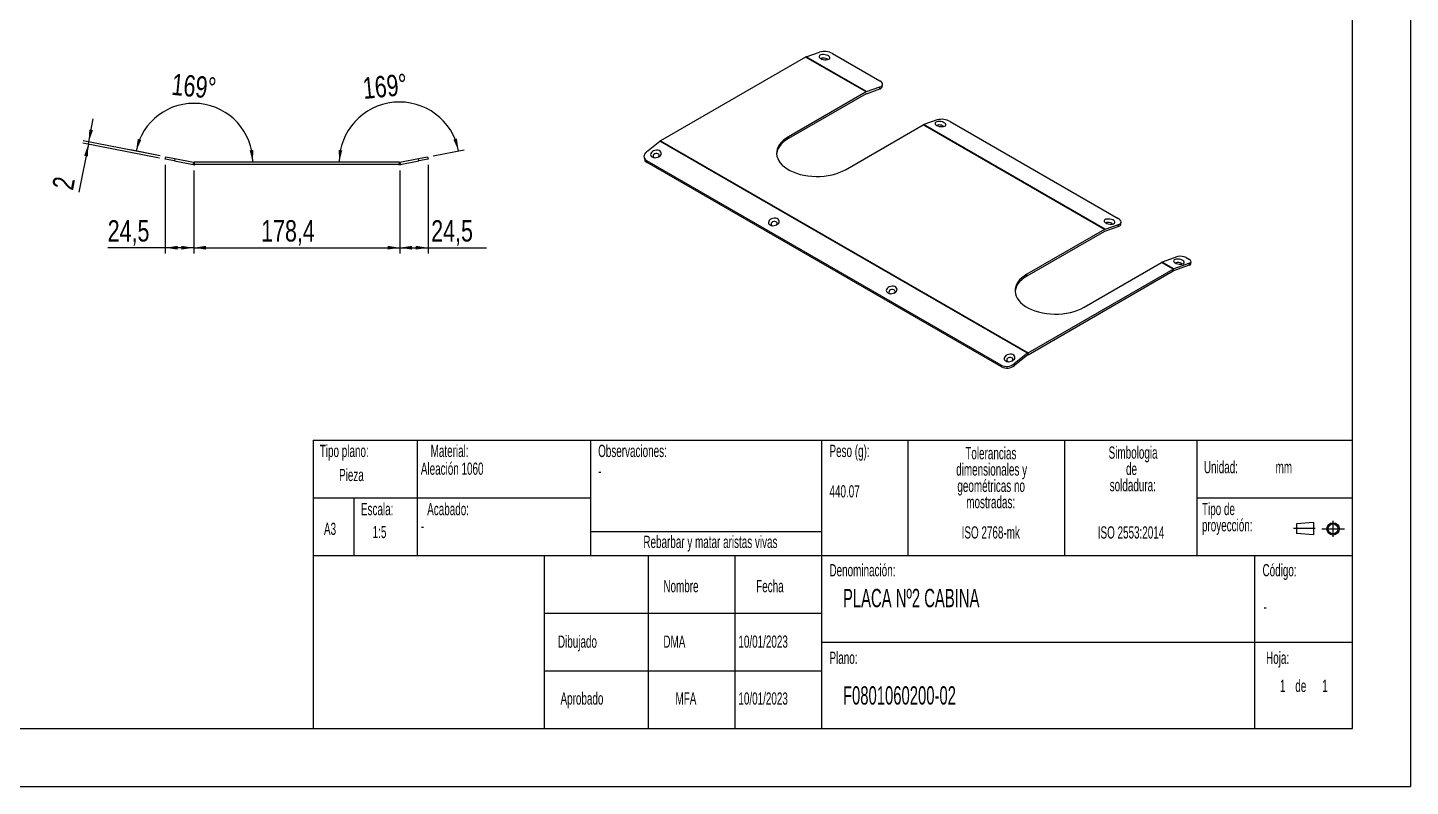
# Model space of a CAD drawing. Extents: x 0 to 791, y 0 to 626.
# Drawn here: x 180.5 to 420, y 0 to 131.5 of the extents above; entities that cross this region are included whole.
import ezdxf

# ---------------------------------------------------------------- set-up
doc = ezdxf.new("R2010")
doc.units = 0
doc.linetypes.add('SLD-CENTRADA-TRAZOS-LARGOS', pattern=[19.05, 15.24, -1.27, 1.27, -1.27])
doc.linetypes.add('SLD-CONTINUA', pattern=[0])
doc.layers.get('0').update_dxf_attribs({"linetype": 'CONTINUOUS'})
doc.layers.add('FORMATO', color=7, linetype='SLD-CONTINUA')
doc.layers.add('SLD-0', color=179, linetype='SLD-CONTINUA')
doc.styles.add('SLDTEXTSTYLE0', font='TXT', dxfattribs={"width": 0.605})
doc.styles.add('SLDTEXTSTYLE1', font='TXT', dxfattribs={"width": 0.75})
doc.styles.add('SLDTEXTSTYLE2', font='TXT', dxfattribs={"width": 0.666667})
doc.dimstyles.new('SLDDIMSTYLE4', dxfattribs={"dimtxt": 3.704167, "dimasz": 2.116667, "dimexe": 0, "dimexo": 0.0625, "dimgap": 0.926042, "dimtad": 1, "dimdec": 1, "dimlfac": 5, "dimrnd": 1e-09, "dimzin": 12, "dimdsep": 46, "dimtxsty": 'SLDTEXTSTYLE1', "dimblk1": 'NONE', "dimblk2": 'NONE', "dimsah": 1, "dimcen": 0, "dimadec": 0, "dimazin": 0, "dimtfac": 1, "dimtdec": 1, "dimtofl": 0, "dimtmove": 0, "dimatfit": 3, "dimldrblk": 'NONE', "dimfxl": 1, "dimtolj": 1, "dimtzin": 12, "dimarcsym": 0})
doc.dimstyles.new('SLDDIMSTYLE5', dxfattribs={"dimtxt": 3.704167, "dimasz": 2.116667, "dimexe": 0, "dimexo": 0.0625, "dimgap": 0.926042, "dimtad": 1, "dimdec": 1, "dimlfac": 5, "dimrnd": 1e-09, "dimzin": 12, "dimdsep": 46, "dimtxsty": 'SLDTEXTSTYLE1', "dimblk1": 'NONE', "dimblk2": 'NONE', "dimsah": 1, "dimcen": 0, "dimadec": 0, "dimazin": 0, "dimtfac": 1, "dimtdec": 1, "dimtofl": 0, "dimtmove": 0, "dimatfit": 3, "dimldrblk": 'NONE', "dimfxl": 1, "dimtolj": 1, "dimtzin": 12, "dimarcsym": 0})
doc.dimstyles.new('SLDDIMSTYLE6', dxfattribs={"dimtxt": 3.704167, "dimasz": 2.116667, "dimexe": 0, "dimexo": 0.0625, "dimgap": 0.926042, "dimtad": 1, "dimdec": 1, "dimlfac": 5, "dimrnd": 1e-09, "dimzin": 12, "dimdsep": 46, "dimtxsty": 'SLDTEXTSTYLE1', "dimsah": 1, "dimcen": 0.09, "dimadec": 0, "dimazin": 0, "dimtfac": 1, "dimtdec": 1, "dimtmove": 0, "dimatfit": 0, "dimfxl": 1, "dimtolj": 1, "dimtzin": 12, "dimarcsym": 0})
doc.dimstyles.new('SLDDIMSTYLE7', dxfattribs={"dimtxt": 3.704167, "dimasz": 2.116667, "dimexe": 0, "dimexo": 0.0625, "dimgap": 0.926042, "dimtad": 1, "dimdec": 1, "dimlfac": 5, "dimrnd": 1e-09, "dimzin": 12, "dimdsep": 46, "dimtxsty": 'SLDTEXTSTYLE1', "dimsah": 1, "dimcen": 0.09, "dimadec": 0, "dimazin": 0, "dimtfac": 1, "dimtdec": 1, "dimtofl": 0, "dimtmove": 0, "dimatfit": 3, "dimfxl": 1, "dimtolj": 1, "dimtzin": 12, "dimarcsym": 0})
doc.dimstyles.new('SLDDIMSTYLE8', dxfattribs={"dimtxt": 3.704167, "dimasz": 2.116667, "dimexe": 0, "dimexo": 0.0625, "dimgap": 0.926042, "dimtad": 1, "dimdec": 4, "dimlfac": 5, "dimzin": 12, "dimdsep": 46, "dimtxsty": 'SLDTEXTSTYLE1', "dimsah": 1, "dimcen": 0.09, "dimadec": 0, "dimazin": 0, "dimtfac": 1, "dimtofl": 0, "dimtmove": 0, "dimatfit": 3, "dimfxl": 1, "dimtolj": 1, "dimtzin": 12, "dimarcsym": 0})

# ---------------------------------------------------------------- blocks, each defined once
blk = doc.blocks.new('BLOQUE3')
at = {"color": 7, "linetype": 'SLD-CENTRADA-TRAZOS-LARGOS'}
for p, q in [((397.92, 130.06), (394.8, 130.06)), ((398.88, 130.02), (402.16, 130.02)), ((400.52, 128.85), (400.52, 131.19))]:
    blk.add_line(p, q, dxfattribs=at)
at = {"color": 7, "linetype": 'SLD-CONTINUA'}
for p, q in [((397.68, 130.95), (395.23, 130.77)), ((395.23, 130.77), (395.23, 129.34)), ((397.68, 130.95), (397.68, 129.16)), ((397.68, 129.16), (395.23, 129.34))]:
    blk.add_line(p, q, dxfattribs=at)
for radius in [0.892, 0.713]:
    blk.add_circle((400.52, 130.02), radius, dxfattribs=at)
blk = doc.blocks.new('SW_NOTE_0')
at = {"layer": 'SLD-0', "color": 0, "attachment_point": 2, "style": 'SLDTEXTSTYLE0'}
for s, insert, char_height in [('Tolerancias', (7.41, 2.73), 2.1167), ('dimensionales y', (7.54, -0.09), 2.1167), ('geométricas no', (7.46, -2.92), 2.1167), ('mostradas:', (7.38, -5.74), 2.117)]:
    blk.add_mtext(s, dxfattribs=dict(at, insert=insert, char_height=char_height))
blk = doc.blocks.new('SW_NOTE_0_1')
at = {"layer": 'SLD-0', "color": 0, "attachment_point": 1, "style": 'SLDTEXTSTYLE0'}
for s, insert, char_height in [('Tipo de', (0, 2.73), 2.117), ('proyección:', (0, -0.09), 2.1167)]:
    blk.add_mtext(s, dxfattribs=dict(at, insert=insert, char_height=char_height))
blk = doc.blocks.new('SW_NOTE_0_2')
at = {"layer": 'SLD-0', "color": 0, "char_height": 2.117, "attachment_point": 2, "style": 'SLDTEXTSTYLE0'}
for s, insert in [('Simbologia', (7.11, 2.73)), ('de', (6.84, -0.09)), ('soldadura:', (7.06, -2.92))]:
    blk.add_mtext(s, dxfattribs=dict(at, insert=insert))
blk = doc.blocks.new('SW_NOTE_0_4')
at = {"layer": 'SLD-0', "color": 0, "attachment_point": 2, "style": 'SLDTEXTSTYLE0'}
for s, insert, char_height in [('Tolerancias', (7.41, 2.73), 2.1167), ('dimensionales y', (7.54, -0.09), 2.1167), ('geométricas no', (7.46, -2.92), 2.1167), ('mostradas:', (7.38, -5.74), 2.117)]:
    blk.add_mtext(s, dxfattribs=dict(at, insert=insert, char_height=char_height))
blk = doc.blocks.new('SW_NOTE_0_5')
at = {"layer": 'SLD-0', "color": 0, "attachment_point": 1, "style": 'SLDTEXTSTYLE0'}
for s, insert, char_height in [('Tipo de', (0, 2.73), 2.117), ('proyección:', (0, -0.09), 2.1167)]:
    blk.add_mtext(s, dxfattribs=dict(at, insert=insert, char_height=char_height))
blk = doc.blocks.new('SW_NOTE_0_6')
at = {"layer": 'SLD-0', "color": 0, "char_height": 2.117, "attachment_point": 2, "style": 'SLDTEXTSTYLE0'}
for s, insert in [('Simbologia', (7.11, 2.73)), ('de', (6.84, -0.09)), ('soldadura:', (7.06, -2.92))]:
    blk.add_mtext(s, dxfattribs=dict(at, insert=insert))
blk = doc.blocks.new('_D_24')
at = {"layer": 'FORMATO', "color": 7, "transparency": 16777216, "char_height": 3.704, "attachment_point": 1, "rotation": 325.1697}
for s, insert, style in [('R5', (287.41, 256.38), 'SLDTEXTSTYLE1'), ('x 2', (293.25, 252.31), 'SLDTEXTSTYLE2')]:
    blk.add_mtext(s, dxfattribs=dict(at, insert=insert, style=style))
blk = doc.blocks.new('_NONE')
blk = doc.blocks.new('_D_25')
at = {"layer": 'FORMATO', "color": 7, "transparency": 16777216, "char_height": 3.704, "attachment_point": 1, "rotation": 40.721}
for s, insert, style in [('x 6', (294.28, 142.66), 'SLDTEXTSTYLE2'), ('R8', (288.88, 138.01), 'SLDTEXTSTYLE1')]:
    blk.add_mtext(s, dxfattribs=dict(at, insert=insert, style=style))
blk = doc.blocks.new('_D_27')
at = {"layer": 'FORMATO', "color": 7, "transparency": 16777216}
for p, q in [((204.38, 107.69), (204.38, 92.33)), ((209.29, 106.74), (209.29, 92.33)), ((204.38, 93.33), (194.4, 93.33)), ((209.29, 93.33), (204.38, 93.33))]:
    blk.add_line(p, q, dxfattribs=at)
for points in [[(204.38, 93.33), (206.5, 93.01), (206.5, 93.66)], [(209.29, 93.33), (207.17, 93.66), (207.17, 93.01)]]:
    blk.add_solid(points, dxfattribs=at)
at = {"layer": 'FORMATO', "color": 7, "transparency": 16777216, "insert": (194.4, 98.11), "char_height": 3.704, "attachment_point": 1, "style": 'SLDTEXTSTYLE1'}
blk.add_mtext('24,5', dxfattribs=at)
blk = doc.blocks.new('_D_28')
at = {"layer": 'FORMATO', "transparency": 16777216}
for p, q in [((209.29, 106.74), (209.29, 92.33)), ((244.97, 106.74), (244.97, 92.33)), ((209.29, 93.33), (244.97, 93.33))]:
    blk.add_line(p, q, dxfattribs=at)
for points in [[(209.29, 93.33), (211.4, 93.01), (211.4, 93.66)], [(244.97, 93.33), (242.86, 93.66), (242.86, 93.01)]]:
    blk.add_solid(points, dxfattribs=at)
at = {"layer": 'FORMATO', "transparency": 16777216, "insert": (220.97, 98.11), "char_height": 3.704, "attachment_point": 1, "style": 'SLDTEXTSTYLE1'}
blk.add_mtext('178,4', dxfattribs=at)
blk = doc.blocks.new('_D_29')
at = {"layer": 'FORMATO', "color": 7, "transparency": 16777216}
for p, q in [((244.97, 106.74), (244.97, 92.33)), ((249.88, 107.69), (249.88, 92.33)), ((244.97, 93.33), (249.88, 93.33)), ((249.88, 93.33), (260.01, 93.33))]:
    blk.add_line(p, q, dxfattribs=at)
for points in [[(244.97, 93.33), (247.09, 93.01), (247.09, 93.66)], [(249.88, 93.33), (247.76, 93.66), (247.76, 93.01)]]:
    blk.add_solid(points, dxfattribs=at)
at = {"layer": 'FORMATO', "color": 7, "transparency": 16777216, "insert": (250.43, 98.11), "char_height": 3.704, "attachment_point": 1, "style": 'SLDTEXTSTYLE1'}
blk.add_mtext('24,5', dxfattribs=at)
blk = doc.blocks.new('_D_30')
at = {"layer": 'FORMATO', "color": 7, "transparency": 16777216}
for p, q in [((191.12, 111.67), (191.9, 115.67)), ((191.05, 111.28), (189.43, 102.94)), ((203.4, 108.88), (190.07, 111.47)), ((203.47, 109.27), (190.14, 111.86)), ((191.05, 111.28), (191.12, 111.67))]:
    blk.add_line(p, q, dxfattribs=at)
for points in [[(191.12, 111.67), (191.85, 113.69), (191.21, 113.81)], [(191.05, 111.28), (190.32, 109.27), (190.96, 109.14)]]:
    blk.add_solid(points, dxfattribs=at)
at = {"layer": 'FORMATO', "color": 7, "transparency": 16777216, "insert": (184.74, 103.85), "char_height": 3.7, "attachment_point": 1, "rotation": 79, "style": 'SLDTEXTSTYLE1'}
blk.add_mtext('2', dxfattribs=at)
blk = doc.blocks.new('_D_31')
at = {"layer": 'FORMATO', "color": 7, "transparency": 16777216}
blk.add_line((203.47, 109.27), (198.33, 110.27), dxfattribs=at)
blk.add_arc((209.33, 108.14), 10.21, 0, 169, dxfattribs=at)
for points in [[(199.31, 110.08), (200.23, 112.01), (199.61, 112.2)], [(219.53, 108.14), (219.64, 110.27), (218.99, 110.21)]]:
    blk.add_solid(points, dxfattribs=at)
at = {"layer": 'FORMATO', "color": 7, "transparency": 16777216, "insert": (205.69, 123.53), "char_height": 3.704, "attachment_point": 1, "rotation": 354.5, "style": 'SLDTEXTSTYLE1'}
blk.add_mtext('169°', dxfattribs=at)
blk = doc.blocks.new('_D_32')
at = {"layer": 'FORMATO', "color": 7, "transparency": 16777216}
blk.add_line((250.79, 109.27), (256.16, 110.32), dxfattribs=at)
blk.add_arc((244.93, 108.14), 10.44, 11, 180, dxfattribs=at)
for points in [[(234.5, 108.14), (235.03, 110.21), (234.39, 110.27)], [(255.18, 110.13), (254.88, 112.25), (254.26, 112.06)]]:
    blk.add_solid(points, dxfattribs=at)
at = {"layer": 'FORMATO', "color": 7, "transparency": 16777216, "insert": (238.41, 122.79), "char_height": 3.704, "attachment_point": 1, "rotation": 5.5, "style": 'SLDTEXTSTYLE1'}
blk.add_mtext('169°', dxfattribs=at)

msp = doc.modelspace()

# ---------------------------------------------------------------- linework, layer by layer
at = {"color": 7, "linetype": 'SLD-CONTINUA'}
for p, q in [((420, 297), (420, 0)), ((410, 10), (410, 287)), ((315.377546, 126.421187), (317.684069, 127.234984)), ((319.926024, 126.973699), (328.128463, 122.238532)), ((315.269608, 126.370877), (290.145896, 111.867267)), ((325.734788, 120.329457), (315.269608, 126.370877)), ((325.842726, 120.379767), (315.377546, 126.421187)), ((325.734788, 120.329457), (312.29976, 112.57358)), ((325.734788, 120.002841), (312.29976, 112.246964)), ((325.788757, 120.027995), (328.095281, 120.841793)), ((325.842726, 120.379767), (328.14925, 121.193564)), ((328.095281, 120.841793), (328.14925, 121.193564)), ((328.545405, 121.252286), (328.599374, 121.604057)), ((338.048744, 115.478708), (335.742221, 114.66491)), ((340.2907, 115.217423), (369.423499, 98.399415)), ((312.29976, 112.246964), (312.29976, 112.57358)), ((322.199255, 106.858723), (335.634283, 114.6146)), ((367.029824, 96.49034), (335.634283, 114.6146)), ((367.137762, 96.54065), (335.742221, 114.66491)), ((287.731435, 109.943697), (290.037958, 111.792954)), ((353.677568, 75.054589), (290.037958, 111.792954)), ((290.145896, 111.867267), (353.785506, 75.128902)), ((204.379762, 108.689429), (204.456085, 109.08208)), ((205.950365, 108.384134), (204.379762, 108.689429)), ((204.456085, 109.08208), (206.026689, 108.776785)), ((206.026689, 108.776785), (205.950365, 108.384134)), ((205.950365, 108.384134), (209.212282, 107.750082)), ((206.026689, 108.776785), (209.288605, 108.142733)), ((209.288605, 108.142733), (209.212282, 107.750082)), ((209.364929, 108.135384), (209.364929, 107.735384)), ((244.895223, 108.135384), (209.364929, 108.135384)), ((244.895223, 108.135384), (244.895223, 107.735384)), ((244.971547, 108.142733), (248.233463, 108.776785)), ((244.971547, 108.142733), (245.04787, 107.750082)), ((245.04787, 107.750082), (248.309787, 108.384134)), ((248.233463, 108.776785), (249.804067, 109.08208)), ((248.309787, 108.384134), (248.233463, 108.776785)), ((249.88039, 108.689429), (248.309787, 108.384134)), ((249.804067, 109.08208), (249.88039, 108.689429)), ((287.289911, 108.997309), (287.34388, 108.707849)), ((349.12909, 72.968046), (287.752221, 108.400158)), ((287.752221, 108.400158), (287.80619, 108.110698)), ((349.183059, 72.678586), (287.80619, 108.110698)), ((289.029132, 108.99368), (289.18803, 108.935219)), ((244.895223, 107.735384), (209.364929, 107.735384)), ((309.440948, 97.21019), (309.599846, 97.151729)), ((367.029824, 96.49034), (353.594796, 88.734463)), ((367.029824, 96.163724), (353.594796, 88.407847)), ((367.083793, 96.188879), (369.390317, 97.002676)), ((367.137762, 96.54065), (369.444286, 97.354448)), ((369.390317, 97.002676), (369.444286, 97.354448)), ((369.840441, 97.413169), (369.89441, 97.76494)), ((379.76025, 91.786531), (377.037257, 90.825793)), ((381.161472, 91.623228), (381.727157, 91.296665)), ((353.594796, 88.407847), (353.594796, 88.734463)), ((353.785506, 75.128902), (378.909218, 89.632512)), ((353.785506, 74.802285), (378.909218, 89.305896)), ((363.494291, 83.019606), (376.929319, 90.775483)), ((378.909218, 89.632512), (376.929319, 90.775483)), ((379.017156, 89.682821), (377.037257, 90.825793)), ((378.909218, 89.305896), (378.909218, 89.632512)), ((381.68618, 90.291789), (378.963187, 89.33105)), ((378.963187, 89.33105), (379.017156, 89.682821)), ((381.740149, 90.64356), (379.017156, 89.682821)), ((381.68618, 90.291789), (381.740149, 90.64356)), ((381.967508, 90.548347), (382.021477, 90.900118)), ((329.852764, 85.4267), (330.011662, 85.368238)), ((353.677568, 75.054589), (351.371045, 73.205332)), ((353.731537, 74.765129), (351.425014, 72.915872)), ((353.731537, 74.765129), (353.677568, 75.054589)), ((353.785506, 74.802285), (353.785506, 75.128902)), ((349.183059, 72.678586), (349.12909, 72.968046)), ((350.26458, 73.643209), (350.423477, 73.584748)), ((351.371045, 73.205332), (351.425014, 72.915872)), ((230, 60), (410, 60)), ((230, 60), (230, 10)), ((20, 10), (410, 10)), ((7.530618, 0), (420, 0))]:
    msp.add_line(p, q, dxfattribs=at)
at = {"color": 7, "linetype": 'SLD-CONTINUA', "flags": 128}
for points in [[(317.887924, 126.12307), (318.091448, 126.028082), (318.328268, 125.957213), (318.58082, 125.915718), (318.830374, 125.906674), (319.058422, 125.930754), (319.248049, 125.986169), (319.385193, 126.068812), (319.459682, 126.172551), (319.465991, 126.289695), (319.403653, 126.411554), (319.277291, 126.529091), (319.096276, 126.633588), (318.874034, 126.717296), (318.627048, 126.774007), (318.373634, 126.799513), (318.132588, 126.791925), (317.921787, 126.751804), (317.756866, 126.682126), (317.650054, 126.588059), (317.609276, 126.476579), (317.637553, 126.355954), (317.732791, 126.235131), (317.887924, 126.12307)], [(317.953461, 126.087937), (317.955829, 126.097716), (318.016587, 126.17733), (318.140799, 126.233198), (318.311689, 126.257774), (318.506178, 126.24774), (318.697999, 126.20445), (318.861246, 126.133752)], [(318.861246, 126.133752), (318.97387, 126.045193), (319.020663, 125.950734), (319.020784, 125.924187)], [(328.14925, 121.193564), (328.344175, 121.282559), (328.488131, 121.393232), (328.575587, 121.521331), (328.60318, 121.661934), (328.569852, 121.809637), (328.476882, 121.958764), (328.327843, 122.103585), (328.128463, 122.238532)], [(337.969756, 114.530075), (338.17328, 114.435087), (338.4101, 114.364218), (338.662653, 114.322723), (338.912207, 114.313679), (339.140254, 114.337758), (339.329882, 114.393174), (339.467026, 114.475816), (339.541514, 114.579556), (339.547824, 114.6967), (339.485486, 114.818559), (339.359123, 114.936095), (339.178109, 115.040593), (338.955867, 115.124301), (338.70888, 115.181011), (338.455467, 115.206518), (338.214421, 115.19893), (338.00362, 115.158809), (337.838698, 115.089131), (337.731887, 114.995063), (337.691108, 114.883583), (337.719386, 114.762959), (337.814623, 114.642136), (337.969756, 114.530075)], [(312.29976, 112.57358), (311.824397, 112.269838), (311.404704, 111.939892), (311.044987, 111.587127), (310.748936, 111.215164), (310.51959, 110.827819), (310.359302, 110.429066), (310.269717, 110.022998), (310.251754, 109.613782), (310.305597, 109.205616), (310.430694, 108.802688), (310.625761, 108.409134), (310.888798, 108.028992), (311.217103, 107.666162), (311.607309, 107.324368), (312.055412, 107.007117), (312.556813, 106.717664), (313.106368, 106.45898), (313.698437, 106.233719), (314.326944, 106.044192), (314.985441, 105.892345), (315.667171, 105.779735), (316.365137, 105.707518), (317.072178, 105.676434), (317.781039, 105.686804), (318.484445, 105.738521), (319.17518, 105.831053), (319.846154, 105.963452), (320.490484, 106.134358), (321.101556, 106.342019), (321.673101, 106.584302), (322.199255, 106.858723)], [(338.035293, 114.494941), (338.037662, 114.504721), (338.09842, 114.584335), (338.222631, 114.640202), (338.393521, 114.664779), (338.58801, 114.654745), (338.779832, 114.611455), (338.943078, 114.540757)], [(338.943078, 114.540757), (339.055703, 114.452198), (339.102495, 114.357739), (339.102616, 114.331192)], [(288.697517, 109.060537), (288.901041, 108.976412), (289.137861, 108.937322), (289.390414, 108.946169), (289.639968, 109.002294), (289.868015, 109.101537), (290.057642, 109.236536), (290.194786, 109.397279), (290.269275, 109.571845), (290.275584, 109.747286), (290.213246, 109.910592), (290.086884, 110.04965), (289.905869, 110.154148), (289.683627, 110.216334), (289.436641, 110.231598), (289.183227, 110.198807), (288.942182, 110.120392), (288.731381, 110.00217), (288.566459, 109.852909), (288.459648, 109.683679), (288.418869, 109.50703), (288.447147, 109.336063), (288.542384, 109.18346), (288.697517, 109.060537)], [(312.29976, 112.246964), (311.824397, 111.943222), (311.404704, 111.613276), (311.044987, 111.260511), (310.748936, 110.888548), (310.51959, 110.501202), (310.359302, 110.10245), (310.269717, 109.696382), (310.255226, 109.552843)], [(287.731435, 109.943697), (287.53651, 109.757436), (287.392553, 109.553235), (287.305098, 109.338939), (287.277504, 109.122784), (287.310833, 108.913077), (287.403803, 108.717877), (287.552841, 108.544686), (287.752221, 108.400158)], [(289.734734, 109.03715), (289.749579, 109.046977), (289.873791, 109.164419), (289.934548, 109.299388), (289.923646, 109.433655), (289.842557, 109.549088), (289.702232, 109.630096), (289.521623, 109.665738), (289.325122, 109.651202), (289.139268, 109.588449), (288.989161, 109.485956), (288.895075, 109.357565), (288.869715, 109.220615), (288.916507, 109.093602), (289.029132, 108.99368), (289.029132, 108.99368)], [(309.109333, 97.277047), (309.312857, 97.192921), (309.549677, 97.153832), (309.802229, 97.162678), (310.051783, 97.218804), (310.279831, 97.318047), (310.469458, 97.453045), (310.606602, 97.613789), (310.681091, 97.788354), (310.6874, 97.963796), (310.625062, 98.127102), (310.4987, 98.26616), (310.317685, 98.370657), (310.095443, 98.432844), (309.848457, 98.448108), (309.595043, 98.415316), (309.353997, 98.336902), (309.143196, 98.21868), (308.978275, 98.069419), (308.871464, 97.900188), (308.830685, 97.723539), (308.858962, 97.552573), (308.9542, 97.39997), (309.109333, 97.277047)], [(367.243977, 97.630427), (367.447501, 97.535439), (367.684321, 97.46457), (367.936874, 97.423075), (368.186428, 97.414031), (368.414475, 97.43811), (368.604102, 97.493526), (368.741246, 97.576168), (368.815735, 97.679908), (368.822044, 97.797052), (368.759706, 97.918911), (368.633344, 98.036447), (368.452329, 98.140945), (368.230087, 98.224653), (367.983101, 98.281363), (367.729687, 98.30687), (367.488642, 98.299282), (367.277841, 98.259161), (367.112919, 98.189483), (367.006108, 98.095415), (366.965329, 97.983936), (366.993607, 97.863311), (367.088844, 97.742488), (367.243977, 97.630427)], [(369.444286, 97.354448), (369.639211, 97.443442), (369.783167, 97.554115), (369.870623, 97.682215), (369.898216, 97.822818), (369.864888, 97.970521), (369.771918, 98.119648), (369.622879, 98.264468), (369.423499, 98.399415)], [(310.14655, 97.25366), (310.161395, 97.263486), (310.285606, 97.380928), (310.346364, 97.515897), (310.335462, 97.650165), (310.254373, 97.765597), (310.114048, 97.846605), (309.933439, 97.882248), (309.736938, 97.867711), (309.551084, 97.804959), (309.400977, 97.702466), (309.306891, 97.574074), (309.281531, 97.437124), (309.328323, 97.310112), (309.440948, 97.21019), (309.440948, 97.21019)], [(367.309514, 97.595293), (367.311883, 97.605073), (367.37264, 97.684687), (367.496852, 97.740555), (367.667742, 97.765131), (367.862231, 97.755097), (368.054052, 97.711807), (368.217299, 97.641109)], [(368.217299, 97.641109), (368.329924, 97.55255), (368.376716, 97.458091), (368.376837, 97.431544)], [(379.264793, 90.690958), (379.468316, 90.59597), (379.705137, 90.525101), (379.957689, 90.483606), (380.207243, 90.474562), (380.43529, 90.498641), (380.624918, 90.554057), (380.762062, 90.6367), (380.83655, 90.740439), (380.84286, 90.857583), (380.780522, 90.979442), (380.654159, 91.096978), (380.473145, 91.201476), (380.250903, 91.285184), (380.003916, 91.341895), (379.750503, 91.367401), (379.509457, 91.359813), (379.298656, 91.319692), (379.133734, 91.250014), (379.026923, 91.155947), (378.986144, 91.044467), (379.014422, 90.923842), (379.109659, 90.803019), (379.264793, 90.690958)], [(381.740149, 90.64356), (381.861977, 90.699181), (381.95195, 90.768352), (382.006609, 90.848414), (382.023855, 90.936291), (382.003025, 91.028606), (381.944919, 91.12181), (381.85177, 91.212323), (381.727157, 91.296665)], [(353.594796, 88.734463), (353.119434, 88.430721), (352.69974, 88.100775), (352.340023, 87.748011), (352.043972, 87.376047), (351.814626, 86.988702), (351.654338, 86.589949), (351.564753, 86.183881), (351.54679, 85.774665), (351.600633, 85.366499), (351.72573, 84.963571), (351.920797, 84.570017), (352.183834, 84.189875), (352.512139, 83.827045), (352.902345, 83.485251), (353.350448, 83.168), (353.851849, 82.878547), (354.401404, 82.619863), (354.993473, 82.394602), (355.62198, 82.205075), (356.280477, 82.053228), (356.962207, 81.940618), (357.660173, 81.868401), (358.367214, 81.837318), (359.076075, 81.847687), (359.779481, 81.899404), (360.470216, 81.991936), (361.14119, 82.124335), (361.78552, 82.295241), (362.396592, 82.502902), (362.968137, 82.745186), (363.494291, 83.019606)], [(379.330329, 90.655824), (379.332698, 90.665604), (379.393456, 90.745218), (379.517667, 90.801086), (379.688557, 90.825662), (379.883047, 90.815628), (380.074868, 90.772338), (380.238114, 90.70164)], [(380.238114, 90.70164), (380.350739, 90.613081), (380.397531, 90.518622), (380.397652, 90.492075)], [(329.521149, 85.493556), (329.724673, 85.409431), (329.961493, 85.370342), (330.214045, 85.379188), (330.463599, 85.435314), (330.691646, 85.534556), (330.881274, 85.669555), (331.018418, 85.830298), (331.092907, 86.004864), (331.099216, 86.180305), (331.036878, 86.343611), (330.910516, 86.48267), (330.729501, 86.587167), (330.507259, 86.649354), (330.260272, 86.664617), (330.006859, 86.631826), (329.765813, 86.553411), (329.555012, 86.43519), (329.39009, 86.285928), (329.283279, 86.116698), (329.2425, 85.940049), (329.270778, 85.769083), (329.366015, 85.616479), (329.521149, 85.493556)], [(353.594796, 88.407847), (353.119434, 88.104105), (352.69974, 87.774159), (352.340023, 87.421394), (352.043972, 87.049431), (351.814626, 86.662086), (351.654338, 86.263333), (351.564753, 85.857265), (351.550262, 85.713727)], [(330.558366, 85.470169), (330.573211, 85.479996), (330.697422, 85.597438), (330.75818, 85.732407), (330.747278, 85.866674), (330.666189, 85.982107), (330.525864, 86.063115), (330.345255, 86.098757), (330.148754, 86.084221), (329.9629, 86.021469), (329.812793, 85.918976), (329.718706, 85.790584), (329.693347, 85.653634), (329.740139, 85.526621), (329.852764, 85.4267), (329.852764, 85.4267)], [(349.932964, 73.710066), (350.136488, 73.62594), (350.373308, 73.586851), (350.625861, 73.595698), (350.875415, 73.651823), (351.103462, 73.751066), (351.29309, 73.886065), (351.430233, 74.046808), (351.504722, 74.221373), (351.511032, 74.396815), (351.448694, 74.560121), (351.322331, 74.699179), (351.141317, 74.803677), (350.919075, 74.865863), (350.672088, 74.881127), (350.418675, 74.848335), (350.177629, 74.769921), (349.966828, 74.651699), (349.801906, 74.502438), (349.695095, 74.333207), (349.654316, 74.156558), (349.682594, 73.985592), (349.777831, 73.832989), (349.932964, 73.710066)], [(350.970181, 73.686679), (350.985026, 73.696505), (351.109238, 73.813947), (351.169996, 73.948916), (351.159094, 74.083184), (351.078004, 74.198617), (350.937679, 74.279624), (350.75707, 74.315267), (350.56057, 74.300731), (350.374715, 74.237978), (350.224609, 74.135485), (350.130522, 74.007094), (350.105162, 73.870144), (350.151955, 73.743131), (350.26458, 73.643209), (350.26458, 73.643209)]]:
    msp.add_lwpolyline(points, dxfattribs=at)
at = {"color": 7, "linetype": 'SLD-CONTINUA'}
for centre, radius, start, end in [((318.481986, 124.332323), 3.010334, 61.33460897, 105.37047581), ((315.596314, 125.810881), 0.64833, 109.72054023, 120.25959925), ((326.061494, 119.769461), 0.64833, 109.72054023, 120.25959925), ((325.898141, 119.722843), 0.324165, 109.72054023, 120.25959925), ((327.982515, 121.417484), 0.586631, 281.08267396, 343.64397665), ((338.846662, 112.576046), 3.010334, 61.33460897, 105.37047581), ((335.960989, 114.054604), 0.64833, 109.72054023, 120.25959925), ((290.58013, 111.121006), 0.863403, 120.19427328, 128.89889728), ((209.364929, 108.535384), 0.4, 259, 270), ((244.895223, 108.535384), 0.4, 270, 281), ((288.205854, 108.89765), 0.882623, 192.41797535, 243.0756637), ((209.364929, 108.535384), 0.8, 259, 270), ((244.895223, 108.535384), 0.8, 270, 281), ((367.35653, 95.930344), 0.64833, 109.72054023, 120.25959925), ((367.193177, 95.883726), 0.324165, 109.72054023, 120.25959925), ((369.277551, 97.578367), 0.586631, 281.08267396, 343.64397665), ((380.258948, 89.972368), 1.881459, 61.33460897, 105.37047581), ((377.256025, 90.215487), 0.64833, 109.72054023, 120.25959925), ((379.235924, 89.072516), 0.64833, 109.72054023, 120.25959925), ((379.072571, 89.025898), 0.324165, 109.72054023, 120.25959925), ((381.615701, 90.651596), 0.366644, 281.08267396, 343.64397665), ((354.21974, 74.382641), 0.863403, 120.19427328, 128.89889728), ((354.002623, 74.429155), 0.431701, 120.19427328, 128.89889728), ((350.060234, 74.880305), 2.126914, 244.03697998, 308.04625403), ((350.114203, 74.590845), 2.126914, 244.03697998, 308.04625403)]:
    msp.add_arc(centre, radius, start, end, dxfattribs=at)
at = {"layer": 'FORMATO', "color": 7}
for p, q in [((209.164929, 107.735384), (209.087898, 107.735384)), ((209.408607, 107.71192), (209.484223, 107.697222)), ((244.851545, 107.71192), (244.775929, 107.697222)), ((245.095223, 107.735384), (245.172254, 107.735384))]:
    msp.add_line(p, q, dxfattribs=at)
at = {"layer": 'SLD-0'}
for p, q in [((248, 60), (248, 40)), ((278, 60), (278, 40)), ((318, 60), (318, 40)), ((333, 60), (333, 40)), ((360.08171, 60), (360.08171, 40)), ((383, 60), (383, 40)), ((230, 50), (248, 50)), ((237, 50), (237, 40)), ((248, 50), (278, 50)), ((383, 50), (410, 50)), ((278, 44.157928), (318, 44.157928)), ((230, 40), (410, 40)), ((270, 40), (270, 10)), ((288, 40), (288, 10)), ((303, 40), (303, 10)), ((318, 40), (318, 10)), ((393, 40), (393, 10)), ((270, 30), (318, 30)), ((318, 25), (393, 25)), ((393, 25), (410, 25)), ((270, 20), (318, 20))]:
    msp.add_line(p, q, dxfattribs=at)

# ---------------------------------------------------------------- block references
at = {"color": 7, "linetype": 'Continuous', "xscale": 1.2, "yscale": 1.2, "zscale": 1.2}
msp.add_blockref('BLOQUE3', (-74.010756, -111.407552), dxfattribs=at)
msp.add_blockref('BLOQUE3', (-74.010756, -111.407552), dxfattribs=at)
at = {"layer": 'SLD-0'}
for name, p in [('SW_NOTE_0', (339.945421, 56.055976)), ('SW_NOTE_0_4', (339.945421, 56.055976)), ('SW_NOTE_0_2', (364.873122, 56.165543)), ('SW_NOTE_0_6', (364.873122, 56.165543)), ('SW_NOTE_0_1', (383.913995, 46.390945)), ('SW_NOTE_0_5', (383.913995, 46.390945))]:
    msp.add_blockref(name, p, dxfattribs=at)

# ---------------------------------------------------------------- texts
at = {"layer": 'SLD-0', "style": 'SLDTEXTSTYLE0'}
for s, insert, char_height, attachment_point in [('Tipo plano:', (231.129291, 59.180865), 2.11666667, 1), ('Tipo plano:', (231.129291, 59.180865), 2.11666667, 1), ('Material:', (250.329669, 59.180865), 2.1166667, 1), ('Material:', (250.329669, 59.180865), 2.1166667, 1), ('Observaciones:', (279.338615, 59.180865), 2.11666667, 1), ('Observaciones:', (279.338615, 59.180865), 2.11666667, 1), ('Peso (g):', (319.403059, 59.180865), 2.1166667, 1), ('Peso (g):', (319.403059, 59.180865), 2.1166667, 1), ('Pieza', (234.472595, 55.019196), 2.1166667, 1), ('Pieza', (234.472595, 55.019196), 2.1166667, 1), ('Aleación 1060', (248.634829, 56.105759), 2.11666667, 1), ('Aleación 1060', (248.634829, 56.105759), 2.11666667, 1), ('Unidad:', (384.246149, 56.370628), 2.1166667, 1), ('Unidad:', (384.246149, 56.370628), 2.1166667, 1), ('mm', (396.662178, 56.370628), 2.1166667, 1), ('mm', (396.662178, 56.370628), 2.1166667, 1), ('-', (279.338615, 55.718116), 2.116667, 1), ('-', (279.338615, 55.718116), 2.116667, 1), ('440.07', (319.403059, 52.181309), 2.1166667, 1), ('440.07', (319.403059, 52.181309), 2.1166667, 1), ('Escala:', (238.263105, 49.101468), 2.1166667, 1), ('Escala:', (238.263105, 49.101468), 2.1166667, 1), ('Acabado:', (249.738277, 49.101468), 2.1166667, 1), ('Acabado:', (249.738277, 49.101468), 2.1166667, 1), ('A3', (231.859349, 45.674368), 2.1166667, 1), ('A3', (231.859349, 45.674368), 2.1166667, 1), ('1:5', (240.290232, 45.134745), 2.1166667, 1), ('1:5', (240.290232, 45.134745), 2.1166667, 1), ('-', (248.634829, 46.175725), 2.116667, 1), ('-', (248.634829, 46.175725), 2.116667, 1), ('Rebarbar y matar aristas vivas', (298.78549, 43.42373), 2.11666667, 2), ('Rebarbar y matar aristas vivas', (298.78549, 43.42373), 2.11666667, 2), ('ISO 2768-mk', (347.336606, 45.060017), 2.11666667, 2), ('ISO 2768-mk', (347.336606, 45.060017), 2.11666667, 2), ('ISO 2553:2014', (371.625387, 45.060017), 2.11666667, 2), ('ISO 2553:2014', (371.625387, 45.060017), 2.11666667, 2), ('Denominación:', (319.403059, 38.514311), 2.11666667, 1), ('Denominación:', (319.403059, 38.514311), 2.11666667, 1), ('Código:', (394.397939, 38.514311), 2.1166667, 1), ('Código:', (394.397939, 38.514311), 2.1166667, 1), ('Nombre', (290.637746, 35.754834), 2.1166667, 1), ('Nombre', (290.637746, 35.754834), 2.1166667, 1), ('Fecha', (306.708331, 35.754834), 2.1166667, 1), ('Fecha', (306.708331, 35.754834), 2.1166667, 1), ('PLACA Nº2 CABINA', (321.73897, 34.217332), 3.175, 1), ('PLACA Nº2 CABINA', (321.73897, 34.217332), 3.175, 1), ('-', (394.586386, 32.193169), 2.116667, 1), ('-', (394.586386, 32.193169), 2.116667, 1), ('Dibujado', (272.373186, 26.140309), 2.1166667, 1), ('Dibujado', (272.373186, 26.140309), 2.1166667, 1), ('DMA', (290.637746, 26.140309), 2.1166667, 1), ('10/01/2023', (303.628654, 26.140309), 2.1166667, 1), ('Plano:', (319.403059, 23.338267), 2.1166667, 1), ('Plano:', (319.403059, 23.338267), 2.1166667, 1), ('Hoja:', (395.013918, 23.338267), 2.1166667, 1), ('Hoja:', (395.013918, 23.338267), 2.1166667, 1), ('F0801060200-02', (321.73897, 17.346761), 3.175, 1), ('F0801060200-02', (321.73897, 17.346761), 3.175, 1), ('1', (397.412714, 18.474904), 2.116667, 1), ('1', (397.412714, 18.474904), 2.116667, 1), ('1', (397.412714, 18.474904), 2.116667, 1), ('1', (397.412714, 18.474904), 2.116667, 1), ('de', (400.077502, 18.474904), 2.1166667, 1), ('de', (400.077502, 18.474904), 2.1166667, 1), ('de', (400.077502, 18.474904), 2.1166667, 1), ('de', (400.077502, 18.474904), 2.1166667, 1), ('1', (404.7308, 18.474904), 2.116667, 1), ('1', (404.7308, 18.474904), 2.116667, 1), ('1', (404.7308, 18.474904), 2.116667, 1), ('1', (404.7308, 18.474904), 2.116667, 1), ('Aprobado', (272.824542, 16.282359), 2.1166667, 1), ('Aprobado', (272.824542, 16.282359), 2.1166667, 1), ('MFA', (292.735058, 16.282359), 2.1166667, 1), ('10/01/2023', (303.628654, 16.282359), 2.1166667, 1)]:
    msp.add_mtext(s, dxfattribs=dict(at, insert=insert, char_height=char_height, attachment_point=attachment_point))

# ---------------------------------------------------------------- dimensions: what is measured, and where the dimension line sits
at = {"layer": 'FORMATO', "color": 7}
for center, text, dimstyle, picture, middle in [((308.063404, 236.222713), '<> x 2', 'SLDDIMSTYLE4', '_D_24', (290.09967, 248.721922)), ((308.663404, 148.822713), '<> x 6', 'SLDDIMSTYLE5', '_D_25', (296.870815, 138.671955))]:
    dim = msp.add_radius_dim(center=center, mpoint=(0, 0), text=text, dimstyle=dimstyle, dxfattribs=at)
    dim.commit()
    dim.dimension.update_dxf_attribs({"geometry": picture, "text_midpoint": middle, "dimtype": 164})
for base, line1, line2, picture, middle in [((210.304555, 118.293776), ((209.288605, 108.142733), (204.456085, 109.08208)), ((209.364929, 108.135384), (244.895223, 108.135384)), '_D_31', (210.304555, 118.293776)), ((243.933564, 118.522593), ((244.895223, 108.135384), (209.364929, 108.135384)), ((244.971547, 108.142733), (249.804067, 109.08208)), '_D_32', (243.933564, 118.522593))]:
    dim = msp.add_angular_dim_2l(base=base, line1=line1, line2=line2, dimstyle='SLDDIMSTYLE8', override={"dimadec": 4, "dimazin": 3}, dxfattribs=at)
    dim.commit()
    dim.dimension.update_dxf_attribs({"geometry": picture, "text_midpoint": middle, "dimtype": 162})
dim = msp.add_linear_dim(base=(191.124481, 111.673481), p1=(204.379762, 108.689429), p2=(204.456085, 109.08208), angle=79, dimstyle='SLDDIMSTYLE6', dxfattribs=at)
dim.commit()
dim.dimension.update_dxf_attribs({"geometry": '_D_30', "text_midpoint": (189.687075, 104.278668), "dimtype": 160})
for base, p1, p2, picture, middle in [((204.379762, 93.334199), (209.287898, 107.735384), (204.379762, 108.689429), '_D_27', (199.191644, 93.334199)), ((249.88039, 93.334199), (244.972254, 107.735384), (249.88039, 108.689429), '_D_29', (255.219006, 93.334199))]:
    dim = msp.add_linear_dim(base=base, p1=p1, p2=p2, dimstyle='SLDDIMSTYLE6', dxfattribs=at)
    dim.commit()
    dim.dimension.update_dxf_attribs({"geometry": picture, "text_midpoint": middle, "dimtype": 160})
at = {"layer": 'FORMATO'}
dim = msp.add_linear_dim(base=(244.972254, 93.334199), p1=(209.287898, 107.735384), p2=(244.972254, 107.735384), dimstyle='SLDDIMSTYLE7', dxfattribs=at)
dim.commit()
dim.dimension.update_dxf_attribs({"geometry": '_D_28', "text_midpoint": (227.130076, 93.334199), "dimtype": 160})

doc.saveas('drawing.dxf')
